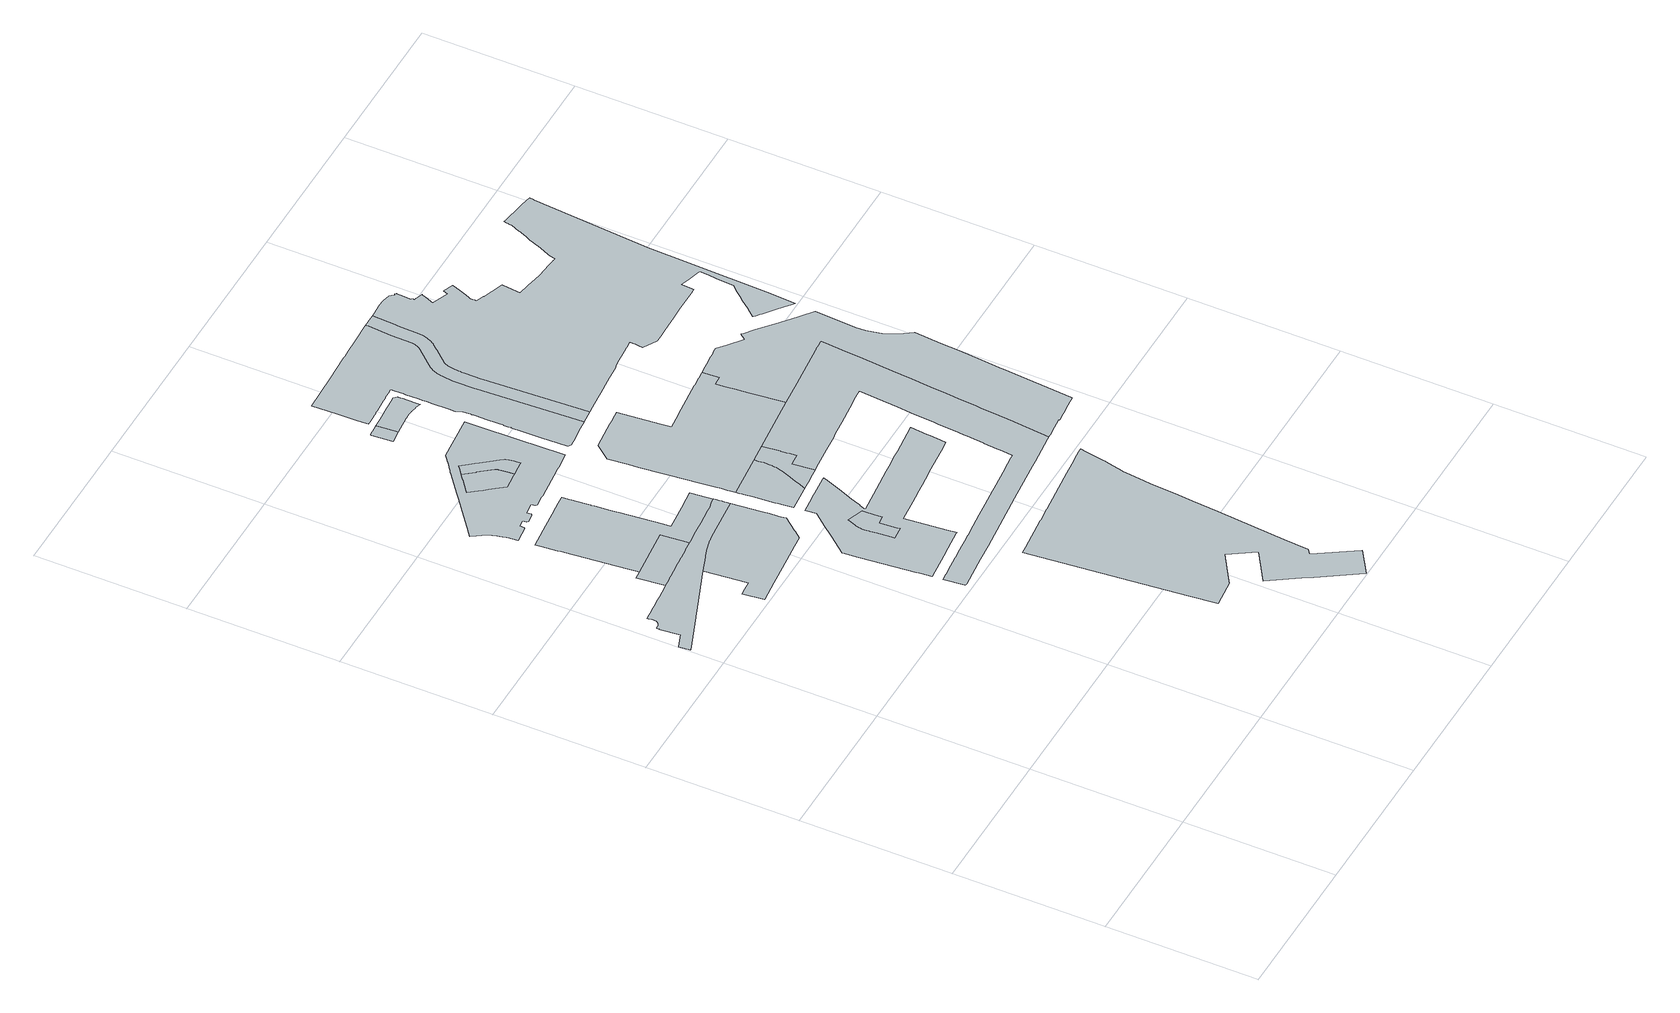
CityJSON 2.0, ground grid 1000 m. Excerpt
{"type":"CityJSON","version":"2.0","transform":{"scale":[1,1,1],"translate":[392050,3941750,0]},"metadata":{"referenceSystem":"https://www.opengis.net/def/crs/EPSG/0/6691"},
"CityObjects":{
"object1":{"type":"GenericCityObject","attributes":{"function":"5","validFromType":"1","custodian":"東京都","notificationNumber":"不明","prefecture":"13","city":"13100","floorAreaRate":2},"geometry":[{"type":"MultiSurface","lod":"1","boundaries":[[[0,1,2,3,4,5,6,7,8,9,10,11,12,13,14,15,16,17,18,19,20,21,22,23,24,25,26,27,28,29,30,31,32,33,34,35,36,37,38,39,40,41,42,43,44,45,46,47,48,49,50,51,52,53,54,55,56,57,58,59,60,61,62,63,64,65,66,67,68,69,70,71,72,73,74,75,76,77,78,79,80,81,82,83,84,85,86,87,88,89,90,91,92,93,94,95,96,97,98,99,100,101,102,103,104,105,106,107,108,109,110,111,112,113,114,115,116,117,118,119,120,121,122,123,124,125,126]]]}]},
"object2":{"type":"GenericCityObject","attributes":{"function":"6","validFromType":"1","custodian":"東京都","notificationNumber":"不明","prefecture":"13","city":"13100","floorAreaRate":3},"geometry":[{"type":"MultiSurface","lod":"1","boundaries":[[[127,128,129,130,38,37,36,35,34,33,32,31,30,29,28,27,26,25,24,23,22,131,132,133]]]}]},
"object3":{"type":"GenericCityObject","attributes":{"function":"11","validFromType":"1","custodian":"東京都","notificationNumber":"不明","prefecture":"13","city":"13100","floorAreaRate":2},"geometry":[{"type":"MultiSurface","lod":"1","boundaries":[[[134,135,136,137,138,139,140,141,142,143,144,145,146,147,148,126,125,124,123,122,121,120,119,118,117,116,115,114,113,112,111,110,109,108,107,106,105,104,103,102,101,100,99,98,97,96,95,94,93,92,91,90,89,88,87,86,85,84,83,82,81,149,150,151,152,153,154]]]}]},
"object4":{"type":"GenericCityObject","attributes":{"function":"18","validFromType":"1","custodian":"江東区","notificationNumber":"江東区告示第156号","prefecture":"13","city":"13100"},"geometry":[{"type":"MultiSurface","lod":"1","boundaries":[[[155,156,157,158,159,160,161,162,163,164,165,166,167,168,169,170,171,172,173,174,175,176,177,178,179,180,181,129,182,183,184,185,186,187,188,189,190,191,192,193,34,194,195,196,197,198,199,200,201,202,203,204,205,206,207,208,209,210,211,212,213,214,215,216,217,218,219,220,221,222,81,82,83,84,85,86,87,88,89,90,91,92,93,94,95,96,97,98,99,100,101,102,103,104,105,106,107,108,109,110,111,112,113,114,115,116,117,118,119,120,121,122,123,124,125,126,0,1,2,3,4,5,6,7,8,223,224,225,226,227,228,229,230]]]}]},
"object5":{"type":"GenericCityObject","attributes":{"function":"11","validFromType":"1","custodian":"東京都","notificationNumber":"不明","prefecture":"13","city":"13100","floorAreaRate":3},"geometry":[{"type":"MultiSurface","lod":"1","boundaries":[[[223,224,225,226,227,228,229,133,132,131,22,21,20,19,18,17,16,15,14,13,12,11,10,9,8]]]}]},
"object6":{"type":"GenericCityObject","attributes":{"function":"18","validFromType":"1","custodian":"江東区","notificationNumber":"江東区告示第156号","prefecture":"13","city":"13100"},"geometry":[{"type":"MultiSurface","lod":"1","boundaries":[[[231,232,233,234,235,236,237,238,239,240,241,242,243,244,245,246,247,248,249,250,251,252,253,254,255,256,257,258,259,260,261,262,263,264,265,266,267,268,269,270,271,272,273,274,275,276,277,278,279,280,281,282,283,284,285,286,287,288,289,290,291,292,293,294,295,296,297,298,299,300,301,302,303,304,305,306,307,308,309,310,311,312,313,314,315,316,317,318,319,320,321,322,323,324,325,326,327,328,329,330,331,332,333,334,335,336,337,338,339,340,341,342,343,344,345,346,347,348,349,350,351,352,353,354,355,356,357,358,359,360,361,362,363,364,365,366,367,368,369,370,371,372,373,374,375,376,377,378,379,380,381,382,383,384,385,386,387,388,389,390,391,392,393,394,395,396,397,398,399,400,401,402,403,404,405,406,407,408,409,410,411,412,413,414,415,416,417,418,419,420,421,422,423,424,425,426,427,428,429],[430,431,432,433,434,435,436,437,438,439,440,441,442,443,444,445,446,447,448,449,450,451,452,453,454,455,456,457,458,459,460,461,462]]]}]},
"object7":{"type":"GenericCityObject","attributes":{"function":"25","validFromType":"1","custodian":"江東区","notificationNumber":"江東区告示第157号","prefecture":"13","city":"13100"},"geometry":[{"type":"MultiSurface","lod":"1","boundaries":[[[400,401,402,403,404,405,406,407,408,409,410,411,412,413,414,415,416,417,418,419,420,421,422,423,424,425,426,427,428,429,231,232,233,234,235,236,237,238,239,240,241,242,243,244,245,246,247,248,249,250,251,252,253,254,255,256,257,258,259,260,261,262,263,264,265,266,267,268,269,270,271,272,273,274,275,276,277,278,279,280,281,282,283,284,285,286,287,288,289,290,291,292,293,294,295,296,297,298,299,300,301,302,303,304,305,306,307,308,309,310,311,312,313,314,315,316,317,318,319,320,321,322,323,324,325,326,327,328,329,330,331,332,333,334,335,336,337,338,339,340,341,342,343,344,345,346,347,348,349,350,351,352,353,354,355,356,357,358,359,360,361,362,363,364,365,366,367,368,369,370,371,372,373,374,375,376,377,378,379,380,381,382,383,384,385,386,387,388,389,390,391,392,393,394,395,396,397,398,399],[458,463,464,465,466,467,468,469,470,471,440,441,442,443,444,445,446,447,448,449,450,451,452,453,454,455,456,457]]]}]},
"object8":{"type":"GenericCityObject","attributes":{"function":"11","validFromType":"1","custodian":"東京都","notificationNumber":"不明","prefecture":"13","city":"13100","floorAreaRate":3},"geometry":[{"type":"MultiSurface","lod":"1","boundaries":[[[400,401,402,403,404,405,406,407,408,409,410,411,412,413,414,415,416,417,418,419,420,421,422,423,424,425,426,427,428,429,231,232,233,234,235,236,237,238,239,240,241,242,243,244,245,246,247,248,249,250,251,252,253,254,255,256,257,258,259,260,261,262,263,264,265,266,267,268,269,270,271,272,273,274,275,276,277,278,279,280,281,282,283,284,285,286,287,288,289,290,291,292,293,294,295,296,297,298,299,300,301,302,303,304,305,306,307,308,309,310,311,312,313,314,315,316,317,318,319,320,321,322,323,324,325,326,327,328,329,330,331,332,333,334,335,336,337,338,339,340,341,342,343,344,345,346,347,348,349,350,351,352,353,354,355,356,357,358,359,360,361,362,363,364,365,366,367,368,369,370,371,372,373,374,375,376,377,378,379,380,381,382,383,384,385,386,387,388,389,390,391,392,393,394,395,396,397,398,399],[459,460,461,462,430,431,432,433,434,435,436,437,438,439,440,441,442,443,444,445,446,447,448,449,450,451,452,453,454,455,456,457,458]]]}]},
"object9":{"type":"GenericCityObject","attributes":{"function":"11","validFromType":"1","custodian":"東京都","notificationNumber":"不明","prefecture":"13","city":"13100","floorAreaRate":2},"geometry":[{"type":"MultiSurface","lod":"1","boundaries":[[[463,464,465,466,467,468,469,470,471,440,439,438,437,436,435,434,433,432,431,430,462,461,460,459,458]]]}]},
"object10":{"type":"GenericCityObject","attributes":{"function":"11","validFromType":"1","custodian":"東京都","notificationNumber":"不明","prefecture":"13","city":"13100","floorAreaRate":3},"geometry":[{"type":"MultiSurface","lod":"1","boundaries":[[[472,473,474,475,476,477,478,479,480,481,482,483,484,485,486,487,488,489,490,491,492,493,494,495,496,497,498,499,500,501,502,503,504,505,506,507,508,509,510,511,512]]]}]},
"object11":{"type":"GenericCityObject","attributes":{"function":"24","validFromType":"1","custodian":"江東区","notificationNumber":"江東区告示第157号","prefecture":"13","city":"13100"},"geometry":[{"type":"MultiSurface","lod":"1","boundaries":[[[456,455,454,453,452,451,450,449,448,447,446,445,444,443,442,441,440,471,470,469,468,467,466,465,464,463,458,457]]]}]},
"object12":{"type":"GenericCityObject","attributes":{"function":"9","validFromType":"1","custodian":"東京都","notificationNumber":"不明","prefecture":"13","city":"13100","floorAreaRate":3},"geometry":[{"type":"MultiSurface","lod":"1","boundaries":[[[457,456,455,454,453,452,451,450,449,448,447,446,445,444,443,442,441,440,471,470,469,468,467,466,465,464,463,458]]]}]},
"object13":{"type":"GenericCityObject","attributes":{"function":"13","validFromType":"1","custodian":"東京都","notificationNumber":"不明","prefecture":"13","city":"13100","floorAreaRate":2},"geometry":[{"type":"MultiSurface","lod":"1","boundaries":[[[513,514,515,516,517,518,519,520,521,522,523,524,525,526,527,528,529,530,531,532,533,534,535,536,537,538,539,540,541,542,543,544,545,546,547,548,549,550,551,552,553,554,555,556,557,558,559]]]}]},
"object14":{"type":"GenericCityObject","attributes":{"function":"11","validFromType":"1","custodian":"東京都","notificationNumber":"不明","prefecture":"13","city":"13100","floorAreaRate":2},"geometry":[{"type":"MultiSurface","lod":"1","boundaries":[[[560,561,562,563,564,565,566,567,568,569,570,571,572,573,574,575,576,577,578,579,580,581,582,583,584,585,586,587,588,589,590,591,592,593,594]]]}]},
"object15":{"type":"GenericCityObject","attributes":{"function":"11","validFromType":"1","custodian":"東京都","notificationNumber":"不明","prefecture":"13","city":"13100","floorAreaRate":2},"geometry":[{"type":"MultiSurface","lod":"1","boundaries":[[[595,596,597,598,599,600,601,602,603,604,605,606,607,608,609,610,611,612,613,614,615,616,617,618,619,620,621,622,623,624,625,626,627,628,629,630,631,632,633,634,635,636,637,638,639,640,641,642,643,644,645,646,647,648,649,650,651,652],[511,510,509,508,507,506,505,504,503,502,501,500,499,498,497,496,495,494,493,492,491,490,489,488,487,486,485,484,483,482,481,480,479,478,477,476,475,474,473,472,512]]]}]},
"object16":{"type":"GenericCityObject","attributes":{"function":"25","validFromType":"1","custodian":"江東区","notificationNumber":"江東区告示第157号","prefecture":"13","city":"13100"},"geometry":[{"type":"MultiSurface","lod":"1","boundaries":[[[651,652,595,596,597,598,599,600,601,602,603,604,605,606,607,608,609,610,611,612,613,614,615,616,617,618,619,620,621,622,623,624,625,626,627,628,629,630,631,632,633,634,635,636,637,638,639,640,641,642,643,644,645,646,647,648,649,650]]]}]},
"object17":{"type":"GenericCityObject","attributes":{"function":"24","validFromType":"1","custodian":"江東区","notificationNumber":"江東区告示第157号","prefecture":"13","city":"13100"},"geometry":[{"type":"MultiSurface","lod":"1","boundaries":[[[653,654,655,656,657,658,659,660,661,662,663,664,665,666]]]}]},
"object18":{"type":"GenericCityObject","attributes":{"function":"11","validFromType":"1","custodian":"東京都","notificationNumber":"不明","prefecture":"13","city":"13100","floorAreaRate":4},"geometry":[{"type":"MultiSurface","lod":"1","boundaries":[[[656,657,658,659,660,661,662,663,664,665,666,653,654,655]]]}]},
"object19":{"type":"GenericCityObject","attributes":{"function":"24","validFromType":"1","custodian":"江東区","notificationNumber":"江東区告示第157号","prefecture":"13","city":"13100"},"geometry":[{"type":"MultiSurface","lod":"1","boundaries":[[[667,668,669,670,671,672,673,674,675,575,574,573,572,571,570,569,568,567,566,565,564,563,562,561,560,594,676,677,678,679,680]]]}]},
"object20":{"type":"GenericCityObject","attributes":{"function":"11","validFromType":"1","custodian":"東京都","notificationNumber":"不明","prefecture":"13","city":"13100","floorAreaRate":4},"geometry":[{"type":"MultiSurface","lod":"1","boundaries":[[[667,668,669,670,671,672,673,674,675,575,574,573,572,571,570,569,568,567,566,565,564,563,562,561,560,594,676,677,678,679,680]]]}]},
"object21":{"type":"GenericCityObject","attributes":{"function":"11","validFromType":"1","custodian":"東京都","notificationNumber":"不明","prefecture":"13","city":"13100","floorAreaRate":3},"geometry":[{"type":"MultiSurface","lod":"1","boundaries":[[[681,682,683,684,685,686,687,688,689,690,691,692,693,694,695,696,697,698,657,656,655,699,700,701,702,703,704,705,706,707,708,709,710,711,712,713,714,715,716,717,718,719,720,721,722,723,724,725,726,727]]]}]},
"object22":{"type":"GenericCityObject","attributes":{"function":"11","validFromType":"1","custodian":"東京都","notificationNumber":"不明","prefecture":"13","city":"13100","floorAreaRate":2},"geometry":[{"type":"MultiSurface","lod":"1","boundaries":[[[728,729,730,731,732,733,734,735,736,737,738,739,740,741,742,743,744,745,746,747,748,749,750,751,752,753,754,755,756,675,674,673,672,671,670,669,668,667,680,757,758,759,760,761,762,763,764,765,766,767,768,769,770,771,772,773,774,775,776,777,778,779,780,781,782,783,784,785,786,787,788,789,790,791,792,793,794,795,796,797,798,799,800,801,802,803,804,805,806,807,808,809,810,811,812,813,814,815,816,817,818,819,820,821]]]}]},
"object23":{"type":"GenericCityObject","attributes":{"function":"25","validFromType":"1","custodian":"江東区","notificationNumber":"江東区告示第157号","prefecture":"13","city":"13100"},"geometry":[{"type":"MultiSurface","lod":"1","boundaries":[[[822,823,824,825,826,827,828,829,830,831,832,833,834,835,836,837,838,839,840,841,842,843,844,845,846,847,848,849,850,851,852,853,854,855,856,857,858,859,860,861,862,863,864,865,866,867,868,869,870,871,872,873,874,875,876,877,878,879,880,881,882,883,884,885,886,887,888,889,890,891,892,893,894,895,896,897,898,899,900,901,902,903,904,905,906,907,908,909,910,911,912,913,914,915,916,917,918,919,920,921,922,923,924,925,926,927,928,929,930,931,932,933,934,935,936,937,938,939,940,941,942,943,944,945,946,947,948,949,950,951,952,953,954,955,956,957,958,959,960,961,962,963,964,965,966,967,968,969,970,971,972,973,974,975,976,977,978,979,980,981,982,983,984,985,986,987,988,989,990,991,992,993,994,995,996,997,998,999,1000,1001,1002,1003,1004,1005,1006,1007,1008,1009,1010,1011]]]}]},
"object24":{"type":"GenericCityObject","attributes":{"function":"18","validFromType":"1","custodian":"江東区","notificationNumber":"江東区告示第156号","prefecture":"13","city":"13100"},"geometry":[{"type":"MultiSurface","lod":"1","boundaries":[[[1012,1013,1014,1015,1016,1017,1018,1019,1020,1021,1022,1023,1024,1025,1026,1027,1028,1029,578,577,576,575,675,756,755,1030,1031,1032,1033,1034,1035,1036,1037,1038,1039,1040,1041,1042,1043,1044,1045,1046,1047,1048,1049]]]}]},
"object25":{"type":"GenericCityObject","attributes":{"function":"5","validFromType":"1","custodian":"東京都","notificationNumber":"不明","prefecture":"13","city":"13100","floorAreaRate":2},"geometry":[{"type":"MultiSurface","lod":"1","boundaries":[[[1040,1041,1042,1043,1044,1045,1046,1047,1048,1049,1012,1013,1014,1015,1016,1017,1018,1019,1020,1021,1022,1023,1024,1025,1026,1027,1028,1029,578,577,576,575,675,756,755,1030,1031,1032,1033,1034,1035,1036,1037,1038,1039]]]}]},
"object26":{"type":"GenericCityObject","attributes":{"function":"13","validFromType":"1","custodian":"東京都","notificationNumber":"不明","prefecture":"13","city":"13100","floorAreaRate":2},"geometry":[{"type":"MultiSurface","lod":"1","boundaries":[[[822,823,824,825,826,827,828,829,830,831,832,833,834,835,836,837,838,839,840,841,842,843,844,845,846,847,848,849,850,851,852,853,854,855,856,857,858,859,860,861,862,863,864,865,866,867,868,869,870,871,872,873,874,875,876,877,878,879,880,881,882,883,884,885,886,887,888,889,890,891,892,893,894,895,896,897,898,899,900,901,902,903,904,905,906,907,908,909,910,911,912,913,914,915,916,917,918,919,920,921,922,923,924,925,926,927,928,929,930,931,1050,1051,1052,1053,1054,1055,1056,1057,1058,965,966,967,968,969,970,971,972,973,974,975,976,977,978,979,980,981,982,983,984,985,986,987,988,989,990,991,992,993,994,995,996,997,998,999,1000,1001,1002,1003,1004,1005,1006,1007,1008,1009,1010,1011]]]}]},
"object27":{"type":"GenericCityObject","attributes":{"function":"25","validFromType":"1","custodian":"江東区","notificationNumber":"江東区告示第157号","prefecture":"13","city":"13100"},"geometry":[{"type":"MultiSurface","lod":"1","boundaries":[[[1059,1060,1061,1062,1063,1064,1065,1066,1067,1068,1069,1070,1071,1072,1073,1074,1075,1076,1077,1078,1079,1039,1040,1041,1042,1043,1044,1045,1046,1047,1048,1049,1012,1013,1014,1015,1016,1017,1018,1019,1020,1021,1022,1023,1024,1025,1026,1027,1028,1029,578,579,580,581,582,583,584,585,586,587,588,589,590,591,592,593,594,560,561,562,563,564,565,566,567,568,569,570,571,572,573,574,575,675,674,673,672,671,670,669,668,667,680,757,758,759,760,761,762,763,764,765,766,767,768,769,770,771,772,773,774,775,776,777,778,779,780,781,782,783,784,785,786,787,788,789,790,791,792,793,794,795,796,797,798,799,800,801,802,803,804,805,806,807,808,809,810,811,812,813,814,815,816,817,818,819,820,821,1080,1081,1082,1083,1084,1085,1086,1087,1088,1089,1090,1091,1092,1093,1094,1095,1096,1097,1098,1099,1100,1101,1102,1103,1104,1105,1106,1107,1108,1109,1110,1111,1112,1113]]]}]},
"object28":{"type":"GenericCityObject","attributes":{"function":"13","validFromType":"1","custodian":"東京都","notificationNumber":"不明","prefecture":"13","city":"13100","floorAreaRate":3},"geometry":[{"type":"MultiSurface","lod":"1","boundaries":[[[1114,1115,1116,1117,1118,1119,1120,1121,1122,1123,1124,1125,1126,1127,1128,1129,1130,1131,1132,1133,1134,1135,1136,1137,1138,1139,1140,1141,1142,1143,1144,1145,1146,1147,1148,1149,1150,1151,1152,1153,1154,1155,1156,1157,1158,1159,1160,1161,1162,1163,1164,1165,1166,1167,1168,1169,1170,1171,1172,1173,1174,1175,1176,1177,1178,1179,1180,1181,1182,1183,1184,1185,1186,1187,1188,1189,1190,1191,1192,1193,1194,1195,1196,1197,1198,1199,1200,1201,1202,1203,1204,1205,1206,1207,1208,1209,1210,1211,1212,1213,1214,925,924,923,922,921,920,919,918,917,916,915,914,913,912,911,910,909,908,907,906,905,904,903,902,901,900,899,898,897,896,895,894,893,892,891,890,889,888,887,886,885,884,883,882,881,880,879,878,877,876,875,874,873,872,871,870,869,868,867,866,865,864,863,862,861,860,859,858,857,856,855,854,853,852,851,850,849,848,847,846,845,844,843,842,841,840,839,838,837,836,835,834,833,832,831,830,829,828,827,826,825,824,823,822,1011,1215,1216,1217,1218]]]}]},
"object29":{"type":"GenericCityObject","attributes":{"function":"13","validFromType":"1","custodian":"東京都","notificationNumber":"不明","prefecture":"13","city":"13100","floorAreaRate":2},"geometry":[{"type":"MultiSurface","lod":"1","boundaries":[[[1219,1220,1221,1222,1223,1224,1225,1226,1227,1228,1229,1230,1231,1232,1233,1234,1235,1236,1213,1212,1211,1210,1209,1208,1207,1206,1205,1204,1203,1202,1201,1200,1199,1198,1197,1196,1195,1194,1193,1192,1191,1190,1189,1188,1187,1186,1185,1184,1183,1182,1181,1180,1179,1178,1177,1176,1175,1174,1173,1172,1171,1170,1169,1168,1167,1166,1165,1164,1163,1162,1161,1160,1159,1158,1157,1156,1155,1154,1153,1152,1151,1150,1149,1148,1147,1146,1145,1144,1143,1142,1141,1140,1139,1138,1137,1136,1135,1134,1133,1132,1131,1130,1129,1128,1127,1126,1125,1124,1123,1122,1121,1120,1119,1118,1117,1116,1115,1114,1218,1237,1238,1239,1240,1241,1242,1243,1244,1245,1246,1247,1248,1249,1250,1251,1252,1253,1254,1255,1256,1257,1258,1259,1260,1261,1262,1263,1264,1265,1266,1267,1268,1269,1270,1271,1272,1273,1274,1275,1276,1277,1278,1279,1280,1281,1282,1283,1284,1285,1286,1287,1288,1289,1290,1291,1292,1293,1294,1295,1296,1297,1298,1299,1300,1301,1302,1303,1304,1305,1306,1307,1308,1309,1310,1311,1312,1313,1314,1315,1316,1317,1318,1319,1320,1321,1322,1323,1324,1325,1326,1327,1328,1329,1330,1331,1332,1333,1334,1335,1336,1337,1338,1339,1340,1341,1342,1343,1344,1345,1346,1347,1348,1349,1350,1351,1352,1353,1354,1355,1356,1357,1358,1359,1360,1361,1362,1363,1364,1365,1366,1367,1368,1369,1370,1371,1372,1373,1374,1375,1376,1377,1378,1379,1380,1381]]]}]}
},
"vertices":[
[1236,3585,0],[1234,3605,0],[1232,3621,0],[1232,3629,0],[1231,3631,0],[1231,3635,0],[1229,3656,0],[1227,3674,0],[1225,3687,0],[1219,3687,0],[1205,3686,0],[1198,3684,0],[1172,3677,0],[1155,3674,0],[1147,3673,0],[1105,3670,0],[1102,3670,0],[1060,3665,0],[1012,3660,0],[972,3656,0],[905,3649,0],[841,3642,0],[830,3641,0],[804,3638,0],[768,3635,0],[766,3635,0],[729,3631,0],[695,3627,0],[685,3626,0],[651,3623,0],[622,3620,0],[582,3615,0],[564,3614,0],[526,3610,0],[509,3608,0],[504,3607,0],[479,3605,0],[468,3603,0],[441,3600,0],[379,3594,0],[337,3589,0],[296,3586,0],[250,3581,0],[231,3579,0],[205,3576,0],[187,3575,0],[183,3574,0],[174,3573,0],[171,3573,0],[142,3570,0],[142,3562,0],[143,3553,0],[145,3530,0],[146,3522,0],[144,3513,0],[141,3505,0],[136,3499,0],[131,3494,0],[126,3490,0],[121,3488,0],[116,3486,0],[107,3485,0],[96,3484,0],[94,3483,0],[92,3480,0],[91,3477,0],[93,3465,0],[91,3465,0],[105,3332,0],[35,3306,0],[8,3296,0],[11,3271,0],[12,3261,0],[12,3260,0],[13,3249,0],[13,3248,0],[15,3224,0],[15,3223,0],[275,3322,0],[310,3335,0],[329,3342,0],[649,3464,0],[757,3505,0],[760,3506,0],[764,3508,0],[769,3510,0],[774,3512,0],[779,3514,0],[784,3515,0],[789,3517,0],[794,3519,0],[799,3521,0],[804,3522,0],[809,3524,0],[814,3525,0],[819,3527,0],[824,3528,0],[829,3530,0],[834,3531,0],[839,3533,0],[844,3534,0],[849,3535,0],[854,3537,0],[859,3538,0],[864,3539,0],[869,3540,0],[875,3541,0],[880,3543,0],[885,3544,0],[890,3545,0],[895,3546,0],[900,3547,0],[905,3547,0],[911,3548,0],[916,3549,0],[921,3550,0],[926,3551,0],[931,3552,0],[936,3552,0],[942,3553,0],[947,3554,0],[952,3554,0],[957,3555,0],[962,3555,0],[968,3556,0],[973,3556,0],[1236,3584,0],
[810,3824,0],[477,3789,0],[476,3789,0],[421,3783,0],[828,3663,0],[822,3698,0],[813,3791,0],
[746,3049,0],[810,3056,0],[952,3071,0],[1076,3084,0],[1155,3092,0],[1192,3136,0],[1191,3137,0],[1232,3187,0],[1271,3236,0],[1268,3268,0],[1265,3290,0],[1261,3340,0],[1255,3394,0],[1243,3512,0],[1236,3583,0],[665,3311,0],[670,3262,0],[679,3181,0],[621,3175,0],[579,3170,0],[594,3033,0],
[872,4128,0],[872,4130,0],[867,4179,0],[867,4181,0],[865,4203,0],[863,4223,0],[857,4280,0],[855,4300,0],[855,4302,0],[853,4317,0],[853,4321,0],[852,4330,0],[842,4422,0],[842,4424,0],[836,4482,0],[828,4481,0],[758,4474,0],[742,4472,0],[681,4466,0],[578,4455,0],[448,4441,0],[405,4436,0],[410,4398,0],[421,4296,0],[423,4276,0],[426,4255,0],[468,3863,0],[490,3663,0],[490,3658,0],[491,3653,0],[492,3648,0],[494,3643,0],[495,3638,0],[497,3634,0],[498,3629,0],[500,3624,0],[502,3620,0],[505,3615,0],[507,3611,0],[510,3607,0],[512,3602,0],[515,3598,0],[518,3594,0],[521,3590,0],[525,3586,0],[528,3583,0],[531,3579,0],[535,3576,0],[539,3572,0],[543,3569,0],[547,3566,0],[551,3563,0],[555,3561,0],[559,3558,0],[564,3556,0],[568,3553,0],[573,3551,0],[577,3549,0],[582,3547,0],[587,3546,0],[591,3544,0],[596,3543,0],[601,3542,0],[606,3541,0],[611,3540,0],[616,3539,0],[620,3539,0],[622,3539,0],[1223,3705,0],[1221,3728,0],[1208,3833,0],[1148,3827,0],[1138,3826,0],[1106,3822,0],[905,3800,0],[900,3854,0],
[957,5257,0],[850,5246,0],[822,5222,0],[814,5217,0],[801,5206,0],[773,5184,0],[755,5171,0],[748,5165,0],[747,5164,0],[738,5158,0],[722,5144,0],[594,5043,0],[575,5028,0],[520,4984,0],[507,4974,0],[360,4858,0],[347,4847,0],[298,4809,0],[297,4809,0],[320,4779,0],[321,4778,0],[322,4778,0],[322,4776,0],[323,4776,0],[324,4775,0],[324,4774,0],[325,4773,0],[326,4772,0],[326,4771,0],[327,4770,0],[328,4769,0],[328,4768,0],[329,4767,0],[329,4766,0],[330,4766,0],[330,4765,0],[331,4765,0],[331,4764,0],[332,4763,0],[332,4762,0],[333,4761,0],[334,4760,0],[334,4759,0],[335,4758,0],[336,4757,0],[336,4756,0],[337,4755,0],[337,4754,0],[338,4753,0],[339,4753,0],[339,4752,0],[339,4751,0],[340,4751,0],[340,4750,0],[341,4749,0],[341,4748,0],[342,4747,0],[343,4746,0],[344,4745,0],[344,4744,0],[344,4743,0],[345,4742,0],[346,4741,0],[346,4740,0],[347,4740,0],[347,4739,0],[348,4738,0],[348,4737,0],[349,4736,0],[349,4735,0],[350,4735,0],[350,4733,0],[351,4733,0],[351,4732,0],[351,4731,0],[352,4731,0],[352,4730,0],[353,4729,0],[353,4728,0],[354,4727,0],[354,4726,0],[355,4725,0],[355,4724,0],[356,4723,0],[356,4722,0],[357,4721,0],[357,4720,0],[358,4719,0],[358,4718,0],[359,4717,0],[359,4716,0],[359,4715,0],[360,4714,0],[360,4713,0],[361,4713,0],[361,4711,0],[362,4710,0],[362,4709,0],[362,4708,0],[363,4708,0],[363,4707,0],[363,4706,0],[364,4706,0],[364,4705,0],[364,4704,0],[364,4703,0],[365,4702,0],[365,4701,0],[366,4700,0],[366,4699,0],[366,4698,0],[367,4697,0],[367,4695,0],[368,4694,0],[368,4693,0],[368,4692,0],[369,4691,0],[369,4690,0],[370,4688,0],[370,4687,0],[370,4686,0],[371,4685,0],[371,4684,0],[371,4683,0],[372,4682,0],[372,4680,0],[372,4679,0],[373,4678,0],[373,4677,0],[374,4676,0],[374,4674,0],[374,4673,0],[375,4672,0],[375,4671,0],[375,4670,0],[375,4669,0],[376,4668,0],[376,4666,0],[376,4665,0],[377,4664,0],[377,4663,0],[377,4662,0],[378,4660,0],[378,4659,0],[378,4658,0],[379,4657,0],[379,4656,0],[379,4654,0],[379,4653,0],[380,4652,0],[380,4651,0],[380,4650,0],[380,4649,0],[381,4647,0],[381,4646,0],[381,4645,0],[381,4644,0],[382,4643,0],[382,4641,0],[382,4640,0],[382,4639,0],[383,4638,0],[383,4637,0],[383,4635,0],[383,4634,0],[384,4633,0],[387,4613,0],[388,4610,0],[395,4543,0],[502,4554,0],[510,4565,0],[508,4590,0],[552,4595,0],[553,4595,0],[556,4595,0],[558,4569,0],[570,4560,0],[620,4566,0],[630,4577,0],[626,4602,0],[698,4615,0],[701,4615,0],[706,4588,0],[715,4581,0],[721,4581,0],[725,4582,0],[725,4580,0],[782,4586,0],[798,4587,0],[1030,4611,0],[1039,4612,0],[1054,4613,0],[1064,4614,0],[1170,4626,0],[1167,4824,0],[1166,4845,0],[1166,4855,0],[1166,4856,0],[1155,5276,0],[703,4894,0],[684,4918,0],[666,4941,0],[623,4994,0],[635,5004,0],[671,5032,0],[680,5038,0],[701,5054,0],[723,5072,0],[735,5082,0],[749,5092,0],[762,5103,0],[790,5125,0],[807,5138,0],[845,5091,0],[868,5061,0],[885,5041,0],[922,4993,0],[961,4945,0],[977,4925,0],[979,4923,0],[984,4902,0],[987,4889,0],[988,4873,0],[991,4853,0],[993,4828,0],[979,4827,0],[914,4820,0],[893,4818,0],[874,4816,0],[848,4814,0],[774,4806,0],[730,4860,0],
[887,4877,0],[885,4901,0],[883,4915,0],[883,4923,0],[877,4931,0],[875,4934,0],[860,4953,0],[806,5020,0],[804,5022,0],
[1492,2603,0],[1489,2623,0],[1485,2669,0],[1481,2702,0],[1481,2705,0],[1480,2712,0],[1478,2734,0],[1534,2740,0],[1529,2789,0],[1526,2869,0],[1421,2906,0],[1417,2893,0],[1412,2883,0],[1404,2860,0],[1404,2859,0],[1402,2855,0],[1400,2847,0],[1398,2842,0],[1396,2835,0],[1395,2830,0],[1394,2827,0],[1393,2823,0],[1392,2818,0],[1392,2812,0],[1390,2805,0],[1390,2801,0],[1390,2797,0],[1390,2791,0],[1389,2787,0],[1390,2781,0],[1390,2775,0],[1390,2770,0],[1391,2762,0],[1392,2749,0],[1397,2703,0],[1397,2696,0],[1398,2693,0],[1401,2660,0],[1406,2614,0],[1408,2595,0],[1471,2601,0],
[2544,119,0],[2379,375,0],[2376,379,0],[2407,400,0],[2421,569,0],[2458,1017,0],[2473,1192,0],[2482,1310,0],[2495,1481,0],[2498,1519,0],[2512,1649,0],[2514,1660,0],[2517,1672,0],[2532,1737,0],[2544,1790,0],[2546,1801,0],[2547,1811,0],[2551,1833,0],[2556,1867,0],[2568,1938,0],[2572,1965,0],[2573,1973,0],[2546,1970,0],[2515,1967,0],[2490,1964,0],[2468,1962,0],[2349,1950,0],[2312,1946,0],[2029,1915,0],[2028,1915,0],[2018,1914,0],[1930,1905,0],[1918,1904,0],[1679,1878,0],[1633,1874,0],[1704,1200,0],[1741,844,0],[1761,663,0],[1941,682,0],[2004,723,0],[2151,818,0],[2260,650,0],[2050,514,0],[2194,292,0],[2211,266,0],[2377,10,0],[2378,8,0],
[1570,3310,0],[1579,3335,0],[1594,3375,0],[1612,3424,0],[1614,3429,0],[1621,3448,0],[1626,3469,0],[1629,3482,0],[1630,3489,0],[1632,3508,0],[1632,3514,0],[1634,3528,0],[1635,3543,0],[1635,3566,0],[1630,3599,0],[1628,3626,0],[1620,3625,0],[1338,3595,0],[1335,3595,0],[1335,3593,0],[1337,3575,0],[1337,3571,0],[1338,3558,0],[1340,3547,0],[1340,3544,0],[1341,3534,0],[1341,3533,0],[1342,3523,0],[1345,3496,0],[1359,3353,0],[1361,3332,0],[1363,3310,0],[1371,3236,0],[1532,3253,0],[1548,3254,0],
[1590,2971,0],[1622,3055,0],[1672,3185,0],[1677,3196,0],[1677,3197,0],[1662,3196,0],[1536,3182,0],[1505,3179,0],[1454,3174,0],[1378,3166,0],[1386,3095,0],[1316,3008,0],[1251,2929,0],[1154,2810,0],[1154,2809,0],[1154,2806,0],[1165,2706,0],[1202,2350,0],[1204,2332,0],[1204,2331,0],[1205,2321,0],[1206,2320,0],[1213,2251,0],[1428,2274,0],[1430,2274,0],[1431,2274,0],[1452,2277,0],[1466,2278,0],[1606,2293,0],[1609,2293,0],[1611,2294,0],[1608,2319,0],[1608,2322,0],[1605,2346,0],[1576,2625,0],[1727,2641,0],[1758,2644,0],[1768,2645,0],[1828,2652,0],[1880,2657,0],[1931,2663,0],[2027,2673,0],[2224,2694,0],[2269,2699,0],[2273,2736,0],[2278,2807,0],[2280,2829,0],[2289,2937,0],[2073,2914,0],[2030,2910,0],[1937,2900,0],[1898,2896,0],[1892,2896,0],[1733,2879,0],[1552,2859,0],[1551,2870,0],[1563,2903,0],[1564,2905,0],
[809,5710,0],[819,5573,0],[905,5583,0],[896,5709,0],[894,5723,0],[892,5723,0],[879,5722,0],[864,5721,0],[858,5720,0],[842,5719,0],[836,5719,0],[821,5717,0],[812,5717,0],[808,5716,0],
[1699,3416,0],[1754,3422,0],[1776,3424,0],[1772,3466,0],[1771,3474,0],[1769,3496,0],[1766,3521,0],[1766,3524,0],[1754,3639,0],[1564,3255,0],[1602,3259,0],[1667,3266,0],[1669,3267,0],[1713,3271,0],
[1171,5589,0],[1170,5662,0],[1170,5690,0],[1170,5706,0],[1170,5707,0],[1170,5723,0],[1149,5741,0],[1137,5740,0],[1119,5739,0],[1101,5738,0],[1083,5736,0],[1069,5735,0],[1047,5734,0],[1029,5732,0],[999,5730,0],[954,5727,0],[924,5725,0],[898,5723,0],[1023,5595,0],[1027,5596,0],[1031,5596,0],[1035,5596,0],[1040,5597,0],[1044,5597,0],[1048,5597,0],[1052,5597,0],[1057,5597,0],[1061,5597,0],[1065,5597,0],[1070,5597,0],[1074,5597,0],[1078,5596,0],[1082,5596,0],[1087,5596,0],[1091,5595,0],[1095,5595,0],[1099,5594,0],[1104,5593,0],[1108,5593,0],[1112,5592,0],[1116,5591,0],[1120,5590,0],[1125,5589,0],[1129,5588,0],[1133,5587,0],[1137,5586,0],[1172,5576,0],
[2602,2398,0],[2605,2430,0],[2616,2568,0],[2622,2646,0],[2626,2689,0],[2627,2704,0],[2634,2782,0],[2642,2884,0],[2651,2993,0],[2661,3120,0],[2672,3253,0],[2679,3341,0],[2690,3479,0],[2700,3597,0],[2708,3710,0],[2711,3735,0],[2709,3735,0],[2698,3735,0],[2688,3735,0],[2677,3734,0],[2667,3734,0],[2656,3733,0],[2646,3733,0],[2635,3732,0],[2626,3731,0],[2333,3700,0],[2327,3699,0],[2153,3681,0],[2039,3669,0],[1769,3277,0],[1894,3290,0],[2012,3302,0],[2035,3305,0],[2148,3317,0],[2278,3331,0],[2328,3336,0],[2372,3341,0],[2432,3347,0],[2422,3224,0],[2411,3086,0],[2403,2991,0],[2392,2851,0],[2391,2841,0],[2389,2819,0],[2388,2806,0],[2384,2746,0],[2380,2704,0],[2379,2692,0],[2374,2632,0],[2373,2629,0],[2363,2497,0],[2363,2494,0],[2355,2406,0],[2355,2403,0],[2350,2337,0],[2347,2301,0],[2316,2297,0],[2267,2292,0],[2266,2292,0],[2244,2290,0],[2189,2284,0],[2076,2272,0],[2023,2267,0],[1983,2262,0],[1901,2254,0],[1805,2244,0],[1704,2233,0],[1703,2233,0],[1636,2226,0],[1619,2224,0],[1616,2224,0],[1597,2222,0],[1542,2216,0],[1518,2214,0],[1463,2208,0],[1459,2207,0],[1438,2205,0],[1434,2205,0],[1414,2203,0],[1298,2191,0],[1297,2191,0],[1263,2187,0],[1262,2187,0],[1220,2183,0],[1234,2050,0],[1235,2043,0],[1245,2044,0],[1467,2067,0],[1593,2080,0],[2021,2125,0],[2314,2156,0],[2360,2161,0],[2559,2182,0],[2582,2184,0],
[1472,4667,0],[1437,5345,0],[1437,5349,0],[1436,5491,0],[1437,5502,0],[1444,5568,0],[1444,5570,0],[1444,5571,0],[1444,5573,0],[1445,5574,0],[1445,5576,0],[1445,5577,0],[1445,5579,0],[1445,5580,0],[1445,5582,0],[1446,5583,0],[1446,5585,0],[1446,5586,0],[1446,5588,0],[1447,5589,0],[1447,5591,0],[1447,5592,0],[1448,5594,0],[1448,5595,0],[1448,5597,0],[1449,5598,0],[1449,5600,0],[1449,5601,0],[1450,5603,0],[1450,5604,0],[1451,5606,0],[1451,5607,0],[1451,5609,0],[1452,5610,0],[1452,5612,0],[1453,5613,0],[1453,5615,0],[1454,5616,0],[1454,5618,0],[1455,5619,0],[1455,5621,0],[1456,5622,0],[1456,5624,0],[1457,5625,0],[1458,5626,0],[1458,5628,0],[1459,5629,0],[1459,5631,0],[1460,5632,0],[1461,5634,0],[1461,5635,0],[1462,5636,0],[1463,5638,0],[1463,5639,0],[1464,5641,0],[1465,5642,0],[1466,5643,0],[1466,5645,0],[1467,5646,0],[1468,5647,0],[1469,5649,0],[1469,5650,0],[1470,5651,0],[1471,5653,0],[1472,5654,0],[1473,5655,0],[1473,5657,0],[1474,5658,0],[1475,5659,0],[1476,5661,0],[1477,5662,0],[1478,5663,0],[1479,5664,0],[1479,5666,0],[1480,5667,0],[1481,5668,0],[1482,5668,0],[1511,5702,0],[1516,5708,0],[1590,5792,0],[1593,5795,0],[1595,5798,0],[1597,5801,0],[1599,5804,0],[1601,5807,0],[1603,5810,0],[1604,5813,0],[1606,5816,0],[1608,5819,0],[1609,5823,0],[1610,5826,0],[1611,5829,0],[1612,5833,0],[1613,5836,0],[1614,5840,0],[1615,5843,0],[1615,5847,0],[1616,5851,0],[1616,5854,0],[1616,5858,0],[1621,5997,0],[1622,6019,0],[1632,6150,0],[1632,6165,0],[1623,6165,0],[1477,6158,0],[1385,6154,0],[1340,6152,0],[1324,6152,0],[1124,6144,0],[876,6135,0],[882,5970,0],[883,5960,0],[883,5844,0],[886,5803,0],[889,5767,0],[891,5768,0],[902,5768,0],[918,5769,0],[932,5770,0],[946,5771,0],[959,5772,0],[966,5772,0],[973,5773,0],[979,5773,0],[986,5773,0],[993,5774,0],[999,5774,0],[1006,5775,0],[1015,5775,0],[1026,5776,0],[1039,5777,0],[1046,5778,0],[1048,5778,0],[1051,5778,0],[1056,5778,0],[1061,5778,0],[1072,5779,0],[1085,5780,0],[1095,5780,0],[1101,5781,0],[1109,5781,0],[1119,5782,0],[1125,5782,0],[1133,5783,0],[1148,5784,0],[1173,5785,0],[1186,5786,0],[1207,5788,0],[1209,5788,0],[1210,5761,0],[1210,5752,0],[1209,5729,0],[1209,5720,0],[1210,5707,0],[1210,5706,0],[1210,5685,0],[1211,5602,0],[1211,5578,0],[1211,5552,0],[1212,5521,0],[1213,5410,0],[1213,5367,0],[1213,5364,0],[1214,5361,0],[1217,5355,0],[1222,5348,0],[1225,5342,0],[1226,5336,0],[1232,5277,0],[1229,5266,0],[1232,5266,0],[1234,5184,0],[1231,5184,0],[1233,5084,0],[1235,5084,0],[1235,5062,0],[1234,5062,0],[1235,5032,0],[1236,5012,0],[1235,5012,0],[1237,4941,0],[1239,4817,0],[1244,4653,0],[1244,4649,0],[1249,4645,0],[1261,4635,0],[1300,4639,0],[1410,4650,0],[1473,4657,0],
[1656,4258,0],[1627,4524,0],[1595,4521,0],[1592,4520,0],[1547,4516,0],[1520,4513,0],[1478,4508,0],[1329,4493,0],[1248,4394,0],[1264,4261,0],[1270,4199,0],[1305,3881,0],[1308,3849,0],[1323,3712,0],[1326,3683,0],[1330,3646,0],[1331,3631,0],[1332,3619,0],[2127,3914,0],[2120,3982,0],[2120,3984,0],[2119,3992,0],[2112,4057,0],[2107,4101,0],[2105,4123,0],[2167,4128,0],[2161,4191,0],[2158,4234,0],[2149,4233,0],[2108,4229,0],[2104,4229,0],[2062,4224,0],[2046,4223,0],[2035,4222,0],[1824,4200,0],[1736,4191,0],[1664,4183,0],[1661,4207,0],
[1124,6113,0],[1125,6055,0],[1125,6040,0],[1126,5999,0],[1127,5976,0],[1127,5952,0],[1127,5926,0],[1122,5926,0],[1122,5896,0],
[2789,3988,0],[2786,3990,0],[2746,4023,0],[2695,4064,0],[2619,4126,0],[2569,4166,0],[2554,4179,0],[2553,4179,0],[2521,4140,0],[2436,4209,0],[2378,4257,0],[2359,4256,0],[2337,4254,0],[2325,4251,0],[2294,4249,0],[2267,4246,0],[2257,4245,0],[2234,4242,0],[2209,4240,0],[2185,4237,0],[2182,4237,0],[2615,2187,0],[2625,2188,0],[2739,2200,0],[2740,2192,0],[2762,2194,0],[2788,2197,0],[2817,2200,0],[2846,2203,0],[2871,2206,0],[2902,2209,0],[2915,2211,0],[2916,2211,0],[2939,2213,0],[2939,2220,0],[2979,2688,0],[2978,2689,0],[2991,2855,0],[3001,2986,0],[3010,3107,0],[3019,3219,0],[3024,3286,0],[3006,3309,0],[2987,3335,0],[2970,3363,0],[2955,3392,0],[2942,3422,0],[2930,3453,0],[2921,3485,0],[2914,3517,0],[2909,3549,0],[2907,3581,0],[2906,3614,0],[2907,3636,0],[2920,3881,0],
[1561,4674,0],[1527,5348,0],[1527,5352,0],[1526,5472,0],[1526,5476,0],[1526,5483,0],[1526,5490,0],[1527,5496,0],[1527,5503,0],[1528,5509,0],[1528,5516,0],[1529,5523,0],[1531,5538,0],[1534,5560,0],[1534,5561,0],[1534,5562,0],[1534,5563,0],[1534,5564,0],[1534,5565,0],[1534,5566,0],[1534,5567,0],[1534,5568,0],[1535,5569,0],[1535,5570,0],[1535,5571,0],[1535,5572,0],[1535,5573,0],[1535,5574,0],[1536,5574,0],[1536,5575,0],[1536,5576,0],[1536,5577,0],[1536,5578,0],[1537,5579,0],[1537,5580,0],[1537,5581,0],[1538,5582,0],[1538,5583,0],[1538,5584,0],[1539,5585,0],[1539,5586,0],[1539,5587,0],[1539,5588,0],[1540,5588,0],[1540,5589,0],[1540,5590,0],[1541,5591,0],[1541,5592,0],[1541,5593,0],[1542,5594,0],[1542,5595,0],[1543,5595,0],[1543,5596,0],[1543,5597,0],[1544,5598,0],[1544,5599,0],[1545,5600,0],[1545,5601,0],[1546,5602,0],[1546,5603,0],[1547,5604,0],[1548,5605,0],[1548,5606,0],[1549,5607,0],[1549,5608,0],[1550,5609,0],[1550,5610,0],[1551,5610,0],[1551,5611,0],[1552,5612,0],[1553,5613,0],[1630,5701,0],[1634,5706,0],[1658,5733,0],[1662,5738,0],[1666,5742,0],[1669,5747,0],[1673,5752,0],[1676,5758,0],[1680,5763,0],[1683,5768,0],[1685,5774,0],[1688,5779,0],[1691,5785,0],[1693,5790,0],[1695,5795,0],[1697,5800,0],[1698,5806,0],[1700,5811,0],[1701,5817,0],[1703,5823,0],[1704,5829,0],[1705,5836,0],[1705,5842,0],[1706,5848,0],[1706,5854,0],[1711,5997,0],[1713,6017,0],[1720,6123,0],[1721,6166,0],[1676,6166,0],[1492,4659,0],[1504,4660,0],[1532,4663,0],[1562,4666,0],
[1936,6128,0],[1934,6130,0],[1933,6132,0],[1931,6135,0],[1930,6137,0],[1929,6139,0],[1927,6141,0],[1926,6143,0],[1924,6145,0],[1923,6147,0],[1921,6150,0],[1919,6152,0],[1918,6154,0],[1917,6155,0],[1874,6167,0],[1856,6169,0],[1824,6170,0],[1736,6166,0],[1636,4673,0],[1737,4682,0],[1872,4695,0],[1961,4703,0],[1972,4705,0],[1972,4707,0],[1984,4708,0],[1987,4709,0],[2029,4713,0],[2033,4714,0],[2052,4715,0],[2067,4717,0],[2114,4720,0],[2144,4723,0],[2156,4723,0],[2202,4728,0],[2200,4704,0],[2199,4692,0],[2197,4673,0],[2195,4658,0],[2195,4654,0],[2194,4640,0],[2282,4589,0],[2343,4590,0],[2354,4591,0],[2427,4592,0],[2494,4593,0],[2577,4595,0],[2656,4596,0],[2732,4597,0],[2768,4598,0],[2772,4648,0],[2775,4683,0],[2828,4666,0],[2876,4651,0],[2922,4637,0],[2917,4577,0],[2913,4525,0],[2908,4466,0],[2903,4407,0],[2875,4374,0],[2838,4330,0],[2812,4300,0],[2782,4264,0],[2769,4247,0],[2764,4241,0],[2720,4188,0],[2718,4186,0],[2732,4175,0],[2758,4154,0],[2764,4149,0],[2780,4136,0],[2824,4101,0],[2872,4063,0],[2915,4028,0],[2928,4017,0],[2938,4186,0],[2957,4727,0],[2967,5004,0],[2968,5025,0],[2968,5027,0],[2994,5338,0],[3030,5778,0],[3030,5779,0],[3032,5805,0],[3010,5809,0],[2954,5818,0],[2901,5827,0],[2838,5837,0],[2805,5842,0],[2786,5847,0],[2783,5828,0],[2781,5818,0],[2781,5815,0],[2780,5807,0],[2780,5804,0],[2780,5800,0],[2780,5797,0],[2779,5794,0],[2778,5790,0],[2765,5759,0],[2754,5733,0],[2751,5725,0],[2747,5715,0],[2735,5687,0],[2734,5684,0],[2732,5679,0],[2716,5642,0],[2681,5555,0],[2653,5490,0],[2653,5489,0],[2647,5475,0],[2644,5467,0],[2639,5449,0],[2635,5437,0],[2632,5436,0],[2623,5438,0],[2618,5439,0],[2615,5440,0],[2570,5444,0],[2470,5454,0],[2363,5473,0],[2284,5486,0],[2295,5580,0],[2298,5610,0],[2160,5662,0],[2161,5664,0],[2114,5682,0],[2107,5685,0],[2111,5696,0],[2109,5702,0],[2108,5706,0],[2107,5711,0],[2108,5717,0],[2109,5721,0],[2112,5728,0],[2116,5741,0],[2125,5761,0],[2133,5782,0],[2138,5796,0],[2143,5811,0],[2163,5867,0],[2098,5893,0],[2086,5861,0],[1980,5903,0],[2004,5965,0],[2013,5988,0],[2014,5990,0],[1977,6004,0],[1968,6008,0],[1967,6007,0],[1960,6008,0],[1954,6008,0],[1954,6012,0],[1955,6020,0],[1955,6022,0],[1955,6029,0],[1949,6029,0],[1952,6095,0],[1954,6125,0],[1954,6126,0],[1952,6128,0],[1951,6131,0],[1950,6133,0],[1948,6136,0]
]}
